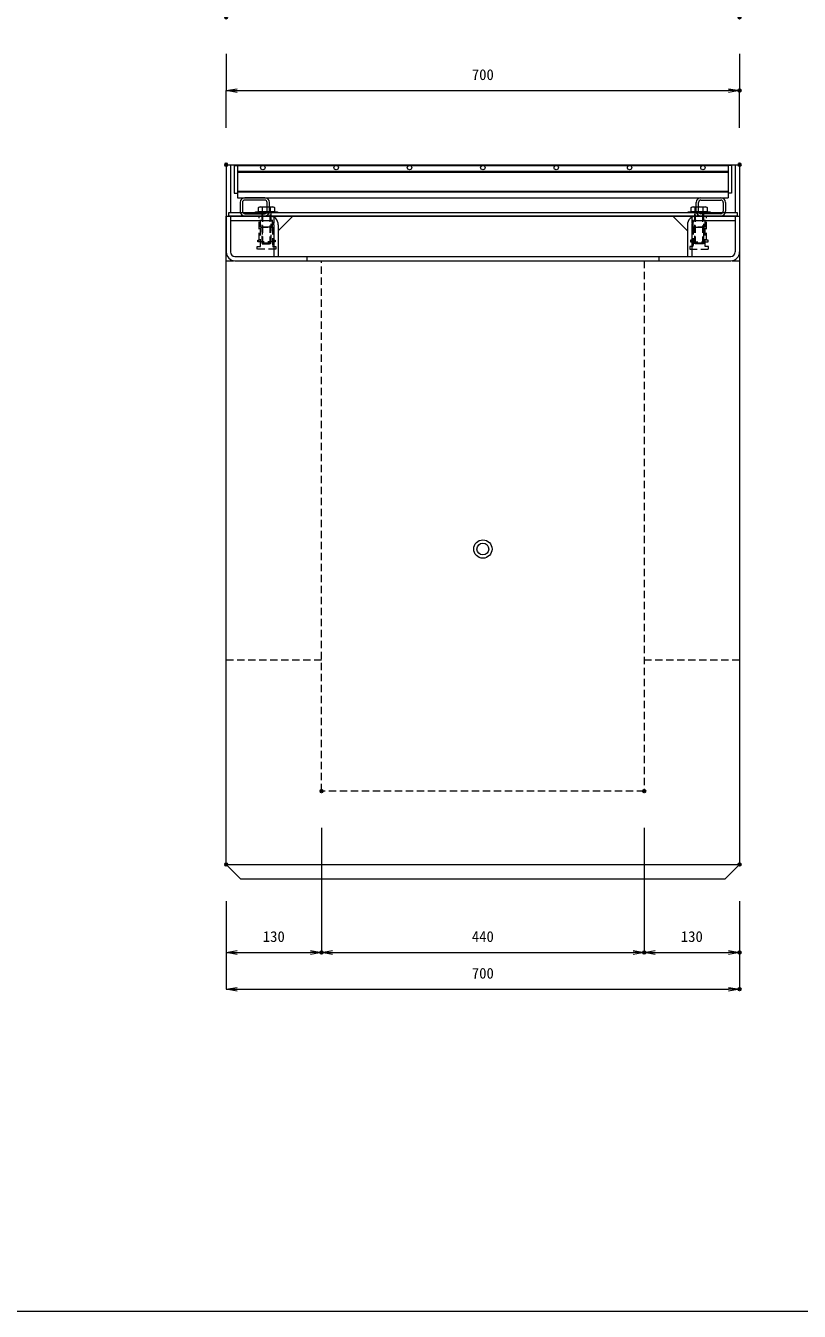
# Model space of a CAD drawing. Units: millimetres, scale not verified. Extents: x -4191 to -301, y 470 to 3310.
# Drawn here: x -2781 to -1726, y 470 to 2223 of the extents above; entities that cross this region are included whole.
import ezdxf
from ezdxf.enums import TextEntityAlignment as Align

# ---------------------------------------------------------------- set-up
doc = ezdxf.new("R2010")
doc.units = ezdxf.units.MM
doc.header["$LTSCALE"] = 20
doc.header["$PDMODE"] = 32
doc.header["$PDSIZE"] = 4
doc.linetypes.add('USER1', pattern=[0.75, 0.5, -0.25])
for name, color, linetype, lineweight in [('0-1_TITLE', 7, 'Continuous', 18), ('0-3_KIJUN', 3, 'Continuous', 18), ('0-5_SUNPO', 3, 'Continuous', 18), ('0-6_UKEWAKU', 4, 'Continuous', 18), ('0-7_GRE', 5, 'Continuous', 18), ('0-9__0-0_0', 7, 'Continuous', 18)]:
    doc.layers.add(name, color=color, linetype=linetype, lineweight=lineweight)
doc.layers.add('0-A__0-2_DEFPOINTS', color=7, linetype='Continuous')
doc.styles.add('ＭＳ ゴシック', font='')
doc.styles.get('ＭＳ ゴシック').set_extended_font_data('MS Gothic')

# ---------------------------------------------------------------- blocks, each defined once
blk = doc.blocks.new('W1-2_INST_C')
at = {"layer": '0-3_KIJUN', "color": 7, "linetype": 'USER1'}
for p, q in [((-8.23, -15), (-8.23, 0)), ((8.22, -15), (8.22, 0))]:
    blk.add_line(p, q, dxfattribs=at)
for points in [[(10, 0), (-10, 0), (-10, -33), (-12, -33), (-12, -35), (12, -35), (12, -33), (10, -33)], [(8.22, -15), (-8.23, -15), (-8.23, -41.5), (-12.75, -41.5), (-12.75, -45), (12.75, -45), (12.75, -41.5), (8.22, -41.5)], [(-6, -15), (6, -15), (6, -38), (-6, -38)]]:
    blk.add_lwpolyline(points, close=True, dxfattribs=at)
blk = doc.blocks.new('_OPEN')
at = {"layer": '0-9__0-0_0'}
blk.add_line((0, 0), (-1, 0), dxfattribs=at)
blk.add_lwpolyline([(-1, 0.167), (0, 0), (-1, -0.167)], dxfattribs=at)
blk = doc.blocks.new('_D16')
at = {"layer": '0-5_SUNPO'}
for p, q in [((1817.95, 835.88), (1817.95, 665.88)), ((1687.95, 735.88), (1687.95, 665.88)), ((1702.95, 665.88), (1802.95, 665.88))]:
    blk.add_line(p, q, dxfattribs=at)
at = {"layer": '0-A__0-2_DEFPOINTS'}
for p in [(1817.95, 885.88), (1687.95, 785.88), (1817.95, 665.88)]:
    blk.add_point(p, dxfattribs=at)
at = {"layer": '0-5_SUNPO', "xscale": 15, "yscale": 15, "rotation": 180}
blk.add_blockref('_OPEN', (1687.95, 665.88), dxfattribs=at)
at = {"layer": '0-5_SUNPO', "xscale": 15, "yscale": 15}
blk.add_blockref('_OPEN', (1817.95, 665.88), dxfattribs=at)
at = {"layer": '0-5_SUNPO', "color": 7, "style": 'ＭＳ ゴシック'}
blk.add_text('130', height=14.66, dxfattribs=at).set_placement((1737.95, 675.88), align=Align.BOTTOM_LEFT)
blk = doc.blocks.new('_D17')
at = {"layer": '0-5_SUNPO'}
for p, q in [((1817.95, 835.88), (1817.95, 665.88)), ((2257.95, 835.88), (2257.95, 665.88)), ((1832.95, 665.88), (2242.95, 665.88))]:
    blk.add_line(p, q, dxfattribs=at)
at = {"layer": '0-A__0-2_DEFPOINTS'}
for p in [(1817.95, 885.88), (2257.95, 885.88), (2257.95, 665.88)]:
    blk.add_point(p, dxfattribs=at)
at = {"layer": '0-5_SUNPO', "xscale": 15, "yscale": 15, "rotation": 180}
blk.add_blockref('_OPEN', (1817.95, 665.88), dxfattribs=at)
at = {"layer": '0-5_SUNPO', "xscale": 15, "yscale": 15}
blk.add_blockref('_OPEN', (2257.95, 665.88), dxfattribs=at)
at = {"layer": '0-5_SUNPO', "color": 7, "style": 'ＭＳ ゴシック'}
blk.add_text('440', height=14.66, dxfattribs=at).set_placement((2022.95, 675.88), align=Align.BOTTOM_LEFT)
blk = doc.blocks.new('_D18')
at = {"layer": '0-5_SUNPO'}
for p, q in [((2257.95, 835.88), (2257.95, 665.88)), ((2387.95, 735.88), (2387.95, 665.88)), ((2272.95, 665.88), (2372.95, 665.88))]:
    blk.add_line(p, q, dxfattribs=at)
at = {"layer": '0-A__0-2_DEFPOINTS'}
for p in [(2257.95, 885.88), (2387.95, 785.88), (2387.95, 665.88)]:
    blk.add_point(p, dxfattribs=at)
at = {"layer": '0-5_SUNPO', "xscale": 15, "yscale": 15, "rotation": 180}
blk.add_blockref('_OPEN', (2257.95, 665.88), dxfattribs=at)
at = {"layer": '0-5_SUNPO', "xscale": 15, "yscale": 15}
blk.add_blockref('_OPEN', (2387.95, 665.88), dxfattribs=at)
at = {"layer": '0-5_SUNPO', "color": 7, "style": 'ＭＳ ゴシック'}
blk.add_text('130', height=14.66, dxfattribs=at).set_placement((2307.95, 675.88), align=Align.BOTTOM_LEFT)
blk = doc.blocks.new('_D19')
at = {"layer": '0-5_SUNPO'}
for p, q in [((1687.95, 735.88), (1687.95, 615.88)), ((2387.95, 735.88), (2387.95, 615.88)), ((1702.95, 615.88), (2372.95, 615.88))]:
    blk.add_line(p, q, dxfattribs=at)
at = {"layer": '0-A__0-2_DEFPOINTS'}
for p in [(1687.95, 785.88), (2387.95, 785.88), (2387.95, 615.88)]:
    blk.add_point(p, dxfattribs=at)
at = {"layer": '0-5_SUNPO', "xscale": 15, "yscale": 15, "rotation": 180}
blk.add_blockref('_OPEN', (1687.95, 615.88), dxfattribs=at)
at = {"layer": '0-5_SUNPO', "xscale": 15, "yscale": 15}
blk.add_blockref('_OPEN', (2387.95, 615.88), dxfattribs=at)
at = {"layer": '0-5_SUNPO', "color": 7, "style": 'ＭＳ ゴシック'}
blk.add_text('700', height=14.66, dxfattribs=at).set_placement((2022.95, 625.88), align=Align.BOTTOM_LEFT)
blk = doc.blocks.new('M16_insert')
at = {"layer": '0-3_KIJUN'}
for radius in [12.5, 8]:
    blk.add_circle((0, 0), radius, dxfattribs=at)
blk = doc.blocks.new('_D80')
at = {"layer": '0-5_SUNPO'}
for p, q in [((1687.95, 1789.88), (1687.95, 1840.88)), ((1702.95, 1840.88), (2372.95, 1840.88)), ((2387.95, 1789.88), (2387.95, 1840.88))]:
    blk.add_line(p, q, dxfattribs=at)
at = {"layer": '0-A__0-2_DEFPOINTS'}
for p in [(2387.95, 1840.88), (1687.95, 1739.88), (2387.95, 1739.88)]:
    blk.add_point(p, dxfattribs=at)
at = {"layer": '0-5_SUNPO', "xscale": 15, "yscale": 15, "rotation": 180}
blk.add_blockref('_OPEN', (1687.95, 1840.88), dxfattribs=at)
at = {"layer": '0-5_SUNPO', "xscale": 15, "yscale": 15}
blk.add_blockref('_OPEN', (2387.95, 1840.88), dxfattribs=at)
at = {"layer": '0-5_SUNPO', "color": 7, "style": 'ＭＳ ゴシック'}
blk.add_text('700', height=14.66, dxfattribs=at).set_placement((2022.95, 1850.88), align=Align.BOTTOM_LEFT)
blk = doc.blocks.new('_D81')
at = {"layer": '0-5_SUNPO'}
for p, q in [((1687.95, 1890.88), (1687.95, 1840.88)), ((2387.95, 1890.88), (2387.95, 1840.88)), ((1702.95, 1840.88), (2372.95, 1840.88))]:
    blk.add_line(p, q, dxfattribs=at)
at = {"layer": '0-A__0-2_DEFPOINTS'}
for p in [(1687.95, 1940.88), (2387.95, 1940.88), (2387.95, 1840.88)]:
    blk.add_point(p, dxfattribs=at)
at = {"layer": '0-5_SUNPO', "xscale": 15, "yscale": 15, "rotation": 180}
blk.add_blockref('_OPEN', (1687.95, 1840.88), dxfattribs=at)
at = {"layer": '0-5_SUNPO', "xscale": 15, "yscale": 15}
blk.add_blockref('_OPEN', (2387.95, 1840.88), dxfattribs=at)
at = {"layer": '0-5_SUNPO', "color": 7, "style": 'ＭＳ ゴシック'}
blk.add_text('700', height=14.66, dxfattribs=at).set_placement((2022.95, 1850.88), align=Align.BOTTOM_LEFT)
blk = doc.blocks.new('A$C24866057')
at = {"layer": '0-6_UKEWAKU'}
for p, q in [((0, 0), (700, 0)), ((0, 0), (0, -119)), ((6, 0), (6, -65.5)), ((694, 0), (694, -65.5)), ((700, 0), (700, -119)), ((0, -70), (59, -70)), ((697, -65.5), (3, -65.5)), ((3, -65.5), (3, -70)), ((697, -70), (3, -70)), ((6, -70), (6, -119)), ((71, -90), (91, -70)), ((609, -70), (91, -70)), ((609, -70), (629, -90)), ((641, -70), (700, -70)), ((694, -70), (694, -119)), ((697, -70), (697, -65.5)), ((6, -76), (59, -76)), ((65, -82), (65, -125)), ((71, -82), (71, -125)), ((629, -82), (629, -125)), ((635, -82), (635, -125)), ((641, -76), (694, -76)), ((12, -125), (688, -125)), ((12, -131), (688, -131)), ((110, -125), (110, -131)), ((590, -125), (590, -131))]:
    blk.add_line(p, q, dxfattribs=at)
for centre, radius, start, end in [((59, -82), 12, 0, 90), ((641, -82), 12, 90, 180), ((59, -82), 6, 0, 90), ((641, -82), 6, 90, 180), ((12, -119), 12, 180, 270), ((12, -119), 6, 180, 270), ((688, -119), 6, 270, 0), ((688, -119), 12, 270, 0)]:
    blk.add_arc(centre, radius, start, end, dxfattribs=at)
blk = doc.blocks.new('A$C01056769')
at = {"layer": '0-7_GRE'}
for p, q in [((0, 0), (0, -38)), ((0, 0), (4.5, 0)), ((4.5, 0), (4.5, -38)), ((4.5, 0), (4.5, -44)), ((4.5, 0), (673.5, 0)), ((673.5, 0), (673.5, -38)), ((678, 0), (673.5, 0)), ((673.5, 0), (673.5, -44)), ((678, 0), (678, -38)), ((4.5, -8), (673.5, -8)), ((4.5, -9), (673.5, -9)), ((4.5, -35), (673.5, -35)), ((0, -38), (4.5, -38)), ((4.5, -36), (673.5, -36)), ((4.5, -44), (673.5, -44)), ((8, -50.4), (8, -62.6)), ((11.2, -50.4), (11.2, -62.6)), ((41.6, -44), (14.4, -44)), ((41.6, -47.2), (14.4, -47.2)), ((44.8, -62.6), (44.8, -50.4)), ((48, -62.6), (48, -50.4)), ((630, -62.6), (630, -50.4)), ((633.2, -62.6), (633.2, -50.4)), ((636.4, -44), (663.6, -44)), ((636.4, -47.2), (663.6, -47.2)), ((666.8, -50.4), (666.8, -62.6)), ((670, -50.4), (670, -62.6)), ((678, -38), (673.5, -38)), ((14.4, -65.8), (41.6, -65.8)), ((14.4, -69), (41.6, -69)), ((663.6, -65.8), (636.4, -65.8)), ((663.6, -69), (636.4, -69))]:
    blk.add_line(p, q, dxfattribs=at)
for centre in [(39, -3), (139, -3), (239, -3), (339, -3), (439, -3), (539, -3), (639, -3)]:
    blk.add_circle(centre, 3, dxfattribs=at)
for centre, radius, start, end in [((14.4, -50.4), 6.4, 90, 180), ((14.4, -50.4), 3.2, 90, 180), ((41.6, -50.4), 6.4, 0, 90), ((41.6, -50.4), 3.2, 0, 90), ((636.4, -50.4), 6.4, 90, 180), ((636.4, -50.4), 3.2, 90, 180), ((663.6, -50.4), 6.4, 0, 90), ((663.6, -50.4), 3.2, 0, 90), ((14.4, -62.6), 6.4, 180, 270), ((14.4, -62.6), 3.2, 180, 270), ((41.6, -62.6), 3.2, 270, 0), ((41.6, -62.6), 6.4, 270, 0), ((636.4, -62.6), 6.4, 180, 270), ((636.4, -62.6), 3.2, 180, 270), ((663.6, -62.6), 3.2, 270, 0), ((663.6, -62.6), 6.4, 270, 0)]:
    blk.add_arc(centre, radius, start, end, dxfattribs=at)
blk = doc.blocks.new('A$C633F5666')
at = {"layer": '0-3_KIJUN'}
for p, q in [((-15, 43.5), (15, 43.5)), ((-15, 42.5), (-15, 43.5)), ((15, 42.5), (-15, 42.5)), ((10.95, 43.5), (-10.95, 43.5)), ((-9.22, 50.5), (9.22, 50.5)), ((-5.47, 43.5), (-5.47, 49.5)), ((5.5, 43.5), (5.5, 49.5)), ((15, 43.5), (15, 42.5))]:
    blk.add_line(p, q, dxfattribs=at)
at = {"layer": '0-3_KIJUN', "linetype": 'USER1'}
for p, q in [((-6, 42.5), (6, 42.5)), ((-6, 1), (-6, 42.5)), ((-5, 0), (-5, 42.5)), ((5, 0), (5, 42.5)), ((6, 42.5), (6, 1)), ((-5, 0), (-6, 1)), ((6, 1), (-6, 1)), ((5, 0), (-5, 0)), ((6, 1), (5, 0))]:
    blk.add_line(p, q, dxfattribs=at)
at = {"layer": '0-3_KIJUN'}
for points in [[(-10.95, 43.5), (-10.95, 49.5), (-9.22, 50.5)], [(9.22, 50.5), (10.95, 49.5), (10.95, 43.5)]]:
    blk.add_lwpolyline(points, dxfattribs=at)
for centre, radius, start, end in [((-8.21, 46.24), 4.26, 49.93201, 130.06799), ((0.02, 34.96), 15.54, 69.33427, 110.66573), ((8.23, 46.29), 4.21, 49.666, 130.334)]:
    blk.add_arc(centre, radius, start, end, dxfattribs=at)

msp = doc.modelspace()

# ---------------------------------------------------------------- linework, layer by layer
at = {"layer": '0-1_TITLE', "color": 2}
msp.add_lwpolyline([(-4190.75, 470.07), (-300.75, 470.07), (-300.75, 3310.07), (-4190.75, 3310.07)], close=True, dxfattribs=at)
at = {"layer": '0-3_KIJUN', "color": 7, "linetype": 'USER1'}
for p, q in [((-2507.27, 1902.19), (-1807.27, 1902.19)), ((-2507.27, 1358.19), (-2377.27, 1358.19)), ((-1937.27, 1358.19), (-1807.27, 1358.19))]:
    msp.add_line(p, q, dxfattribs=at)
at = {"layer": '0-3_KIJUN', "color": 7}
msp.add_line((-2507.27, 1079.19), (-1807.27, 1079.19), dxfattribs=at)
msp.add_lwpolyline([(-1807.27, 1963.19), (-1807.27, 1079.19), (-1827.27, 1059.19), (-2487.27, 1059.19), (-2507.27, 1079.19), (-2507.27, 1963.19)], close=True, dxfattribs=at)
at = {"layer": '0-3_KIJUN', "color": 7, "linetype": 'USER1'}
msp.add_lwpolyline([(-1937.27, 1902.19), (-1937.27, 1179.19), (-2377.27, 1179.19), (-2377.27, 1902.19)], dxfattribs=at)

# ---------------------------------------------------------------- block references
at = {"layer": '0-3_KIJUN'}
for name, p in [('A$C633F5666', (-2452.27, 1925.19)), ('A$C633F5666', (-1862.27, 1925.19)), ('W1-2_INST_C', (-1862.27, 1963.19)), ('W1-2_INST_C', (-1862.27, 1963.19)), ('M16_insert', (-2157.27, 1509.19))]:
    msp.add_blockref(name, p, dxfattribs=at)
at = {"layer": '0-3_KIJUN', "xscale": -1}
msp.add_blockref('W1-2_INST_C', (-2452.27, 1963.19), dxfattribs=at)
msp.add_blockref('W1-2_INST_C', (-2452.27, 1963.19), dxfattribs=at)
at = {"layer": '0-5_SUNPO'}
for name in ['_D81', '_D80', '_D16', '_D17', '_D18', '_D19']:
    msp.add_blockref(name, (-4195.22, 293.31), dxfattribs=at)
at = {"layer": '0-6_UKEWAKU'}
msp.add_blockref('A$C24866057', (-2507.27, 2033.19), dxfattribs=at)
at = {"layer": '0-7_GRE'}
msp.add_blockref('A$C01056769', (-2496.27, 2032.19), dxfattribs=at)

doc.saveas('drawing.dxf')
